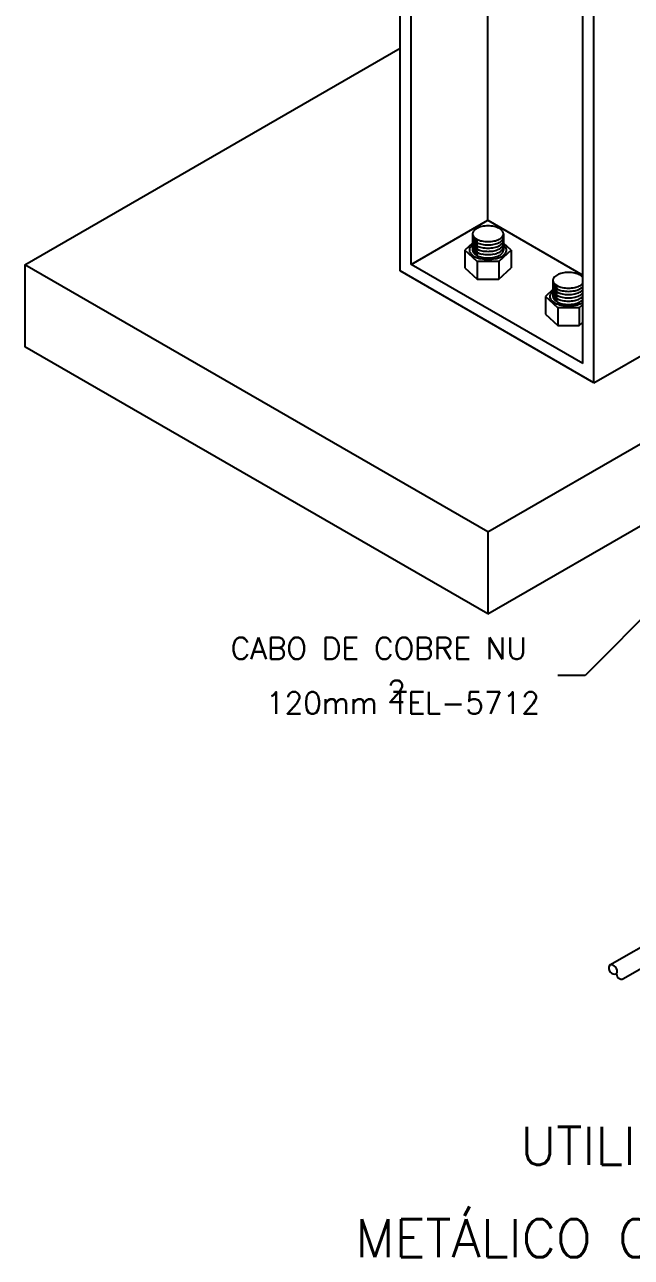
# Model space of a CAD drawing. Header units: millimetres. Extents: x -5284.5 to -5268.1, y -4645.5 to -4626.8.
# Drawn here: x -5284.47 to -5278.88, y -4645.48 to -4634.13 of the extents above; entities that cross this region are included whole.
import ezdxf
from ezdxf.enums import TextEntityAlignment as Align

# ---------------------------------------------------------------- set-up
doc = ezdxf.new("R2010")
doc.units = ezdxf.units.MM
doc.header["$LTSCALE"] = 10
doc.linetypes.add('DASHEDX2', pattern=[1.5, 1, -0.5])
doc.layers.add('Termotécnica', color=7, linetype='Continuous')
doc.styles.add('r140', font='romans.shx')
doc.styles.add('r80', font='romans.shx')

msp = doc.modelspace()

# ---------------------------------------------------------------- linework, layer by layer
at = {"layer": 'Termotécnica', "color": 2}
for p, q in [((-5280.204, -4635.934), (-5280.204, -4631.799)), ((-5281.011, -4636.4), (-5281.011, -4632.147)), ((-5280.909, -4636.342), (-5280.909, -4632.206)), ((-5279.33, -4637.253), (-5279.33, -4633.118)), ((-5279.228, -4637.43), (-5279.228, -4633.176)), ((-5284.466, -4636.343), (-5281.011, -4634.348)), ((-5280.909, -4636.342), (-5280.204, -4635.934)), ((-5280.204, -4635.934), (-5279.33, -4636.439)), ((-5280.347, -4636.058), (-5280.347, -4636.208)), ((-5280.06, -4636.058), (-5280.06, -4636.208)), ((-5280.347, -4636.144), (-5280.415, -4636.208)), ((-5280.302, -4636.314), (-5280.415, -4636.208)), ((-5280.415, -4636.208), (-5280.415, -4636.37)), ((-5279.991, -4636.208), (-5280.104, -4636.314)), ((-5279.991, -4636.208), (-5280.06, -4636.144)), ((-5279.991, -4636.208), (-5279.991, -4636.37)), ((-5284.466, -4636.343), (-5284.466, -4637.099)), ((-5280.206, -4638.802), (-5284.466, -4636.343)), ((-5279.33, -4637.253), (-5280.909, -4636.342)), ((-5280.104, -4636.314), (-5280.302, -4636.314)), ((-5280.302, -4636.314), (-5280.302, -4636.475)), ((-5280.104, -4636.314), (-5280.104, -4636.475)), ((-5279.228, -4637.43), (-5281.011, -4636.4)), ((-5280.415, -4636.37), (-5280.302, -4636.475)), ((-5280.302, -4636.475), (-5280.104, -4636.475)), ((-5280.104, -4636.475), (-5279.991, -4636.37)), ((-5279.606, -4636.571), (-5279.675, -4636.636)), ((-5279.606, -4636.486), (-5279.606, -4636.636)), ((-5279.675, -4636.636), (-5279.675, -4636.797)), ((-5279.562, -4636.741), (-5279.675, -4636.636)), ((-5279.675, -4636.797), (-5279.562, -4636.903)), ((-5279.562, -4636.741), (-5279.562, -4636.903)), ((-5279.364, -4636.741), (-5279.562, -4636.741)), ((-5279.333, -4636.713), (-5279.364, -4636.741)), ((-5279.364, -4636.741), (-5279.364, -4636.903)), ((-5279.562, -4636.903), (-5279.364, -4636.903)), ((-5279.364, -4636.903), (-5279.333, -4636.874)), ((-5279.228, -4637.43), (-5278.253, -4636.867)), ((-5280.206, -4639.558), (-5284.466, -4637.099)), ((-5280.206, -4638.802), (-5277.646, -4637.324)), ((-5280.206, -4639.558), (-5277.487, -4637.988)), ((-5277.412, -4638.211), (-5279.309, -4640.124)), ((-5280.206, -4638.802), (-5280.206, -4639.558)), ((-5279.309, -4640.124), (-5279.559, -4640.124))]:
    msp.add_line(p, q, dxfattribs=at)
at = {"layer": 'Termotécnica', "color": 1, "linetype": 'DASHEDX2'}
for p, q in [((-5279.082, -4642.789), (-5277.014, -4641.595)), ((-5278.956, -4642.914), (-5276.82, -4641.681))]:
    msp.add_line(p, q, dxfattribs=at)
at = {"layer": 'Termotécnica', "color": 2}
for centre, radius, start, end in [((-5280.258, -4636.1), 0.103, 116.5964, 140.3992), ((-5280.225, -4636.166), 0.178, 101.7165, 116.5964), ((-5280.203, -4636.272), 0.286, 90, 101.7165), ((-5280.203, -4636.272), 0.286, 78.2835, 90), ((-5280.181, -4636.166), 0.178, 63.4036, 78.2835), ((-5280.148, -4636.1), 0.103, 39.6008, 63.4036), ((-5280.308, -4636.058), 0.0382, 140.3992, 180), ((-5280.308, -4636.058), 0.0382, 180, 219.6008), ((-5280.258, -4636.017), 0.103, 219.6008, 243.4036), ((-5280.225, -4635.95), 0.178, 243.4036, 258.2835), ((-5280.203, -4635.844), 0.286, 258.2835, 270), ((-5280.203, -4635.844), 0.286, 270, 281.7165), ((-5280.181, -4635.95), 0.178, 281.7165, 296.5964), ((-5280.148, -4636.017), 0.103, 296.5964, 320.3992), ((-5280.098, -4636.058), 0.0382, 360, 39.6008), ((-5280.098, -4636.058), 0.0382, 320.3992, 0), ((-5280.329, -4636.208), 0.0455, 140.3992, 180), ((-5280.329, -4636.208), 0.0455, 180, 219.6008), ((-5280.269, -4636.258), 0.123, 129.1506, 140.3992), ((-5280.269, -4636.159), 0.123, 219.6008, 243.4036), ((-5280.308, -4636.208), 0.0382, 180, 219.6008), ((-5280.258, -4636.167), 0.103, 219.6008, 243.4036), ((-5280.148, -4636.167), 0.103, 296.5964, 320.3992), ((-5280.137, -4636.159), 0.123, 296.5964, 320.3992), ((-5280.098, -4636.208), 0.0382, 320.3992, 0), ((-5280.137, -4636.258), 0.123, 39.6008, 50.8494), ((-5280.078, -4636.208), 0.0455, 0, 39.6008), ((-5280.078, -4636.208), 0.0455, 320.3992, 360), ((-5280.229, -4636.08), 0.212, 243.4036, 258.2835), ((-5280.225, -4636.1), 0.178, 243.4036, 258.2835), ((-5280.203, -4635.953), 0.341, 258.2835, 270), ((-5280.203, -4635.994), 0.286, 258.2835, 270), ((-5280.203, -4635.994), 0.286, 270, 281.7165), ((-5280.203, -4635.953), 0.341, 270, 281.7165), ((-5280.181, -4636.1), 0.178, 281.7165, 296.5964), ((-5280.177, -4636.08), 0.212, 281.7165, 296.5964), ((-5279.568, -4636.486), 0.0382, 140.3992, 180), ((-5279.518, -4636.528), 0.103, 116.5964, 140.3992), ((-5279.485, -4636.594), 0.178, 101.7165, 116.5964), ((-5279.463, -4636.7), 0.286, 90, 101.7165), ((-5279.463, -4636.7), 0.286, 78.2835, 90), ((-5279.441, -4636.594), 0.178, 63.4036, 78.2835), ((-5279.407, -4636.528), 0.103, 43.5438, 63.4036), ((-5279.529, -4636.685), 0.123, 129.1506, 140.3992), ((-5279.568, -4636.486), 0.0382, 180, 219.6008), ((-5279.518, -4636.445), 0.103, 219.6008, 243.4036), ((-5279.485, -4636.378), 0.178, 243.4036, 258.2835), ((-5279.463, -4636.272), 0.286, 258.2835, 270), ((-5279.463, -4636.272), 0.286, 270, 281.7165), ((-5279.441, -4636.378), 0.178, 281.7165, 296.5964), ((-5279.407, -4636.445), 0.103, 296.5964, 316.4562), ((-5279.588, -4636.636), 0.0455, 140.3992, 180), ((-5279.588, -4636.636), 0.0455, 180, 219.6008), ((-5279.529, -4636.586), 0.123, 219.6008, 243.4036), ((-5279.568, -4636.636), 0.0382, 180, 219.6008), ((-5279.518, -4636.594), 0.103, 219.6008, 243.4036), ((-5279.489, -4636.507), 0.212, 243.4036, 258.2835), ((-5279.485, -4636.528), 0.178, 243.4036, 258.2835), ((-5279.463, -4636.422), 0.286, 258.2835, 270), ((-5279.463, -4636.422), 0.286, 270, 281.7165), ((-5279.441, -4636.528), 0.178, 281.7165, 296.5964), ((-5279.436, -4636.507), 0.212, 281.7165, 296.5964), ((-5279.407, -4636.594), 0.103, 296.5964, 316.4562), ((-5279.397, -4636.586), 0.123, 296.5964, 301.4457), ((-5279.463, -4636.381), 0.341, 258.2835, 270), ((-5279.463, -4636.381), 0.341, 270, 281.7165)]:
    msp.add_arc(centre, radius, start, end, dxfattribs=at)
at = {"layer": 'Termotécnica', "color": 1}
for centre, radius, start, end in [((-5280.308, -4636.072), 0.0382, 180, 219.6008), ((-5280.308, -4636.088), 0.0382, 180, 219.6008), ((-5280.308, -4636.103), 0.0382, 180, 219.6008), ((-5280.308, -4636.118), 0.0382, 180, 219.6008), ((-5280.308, -4636.118), 0.0382, 180, 219.6008), ((-5280.308, -4636.133), 0.0382, 180, 219.6008), ((-5280.258, -4636.03), 0.103, 219.6008, 243.4036), ((-5280.258, -4636.047), 0.103, 219.6008, 243.4036), ((-5280.258, -4636.062), 0.103, 219.6008, 243.4036), ((-5280.225, -4635.964), 0.178, 243.4036, 246.4633), ((-5280.225, -4635.98), 0.178, 243.4036, 258.2835), ((-5280.181, -4635.98), 0.178, 281.7165, 296.5964), ((-5280.148, -4636.047), 0.103, 296.5964, 320.3992), ((-5280.098, -4636.088), 0.0382, 320.3992, 0), ((-5280.098, -4636.118), 0.0382, 320.3992, 0), ((-5280.098, -4636.118), 0.0382, 320.3992, 0), ((-5280.308, -4636.148), 0.0382, 180, 219.6008), ((-5280.308, -4636.163), 0.0382, 180, 219.6008), ((-5280.308, -4636.178), 0.0382, 180, 219.6008), ((-5280.308, -4636.193), 0.0382, 180, 219.6008), ((-5280.258, -4636.077), 0.103, 219.6008, 243.4036), ((-5280.258, -4636.077), 0.103, 219.6008, 243.4036), ((-5280.258, -4636.092), 0.103, 219.6008, 243.4036), ((-5280.258, -4636.107), 0.103, 219.6008, 243.4036), ((-5280.258, -4636.122), 0.103, 219.6008, 243.4036), ((-5280.258, -4636.137), 0.103, 219.6008, 243.4036), ((-5280.258, -4636.152), 0.103, 219.6008, 243.4036), ((-5280.225, -4635.995), 0.178, 243.4036, 246.4633), ((-5280.225, -4636.01), 0.178, 243.4036, 258.2835), ((-5280.225, -4636.01), 0.178, 243.4036, 258.2835), ((-5280.225, -4636.025), 0.178, 243.4036, 246.4633), ((-5280.225, -4636.04), 0.178, 243.4036, 258.2835), ((-5280.225, -4636.055), 0.178, 243.4036, 246.4633), ((-5280.225, -4636.07), 0.178, 243.4036, 258.2835), ((-5280.225, -4636.085), 0.178, 243.4036, 246.4633), ((-5280.203, -4635.874), 0.286, 258.2835, 270), ((-5280.203, -4635.904), 0.286, 258.2835, 270), ((-5280.203, -4635.904), 0.286, 258.2835, 270), ((-5280.203, -4635.934), 0.286, 258.2835, 270), ((-5280.203, -4635.964), 0.286, 258.2835, 270), ((-5280.203, -4635.874), 0.286, 270, 281.7165), ((-5280.203, -4635.904), 0.286, 270, 281.7165), ((-5280.203, -4635.904), 0.286, 270, 281.7165), ((-5280.203, -4635.934), 0.286, 270, 281.7165), ((-5280.203, -4635.964), 0.286, 270, 281.7165), ((-5280.181, -4636.01), 0.178, 281.7165, 296.5964), ((-5280.181, -4636.01), 0.178, 281.7165, 296.5964), ((-5280.181, -4636.04), 0.178, 281.7165, 296.5964), ((-5280.181, -4636.07), 0.178, 281.7165, 296.5964), ((-5280.148, -4636.077), 0.103, 296.5964, 320.3992), ((-5280.148, -4636.077), 0.103, 296.5964, 320.3992), ((-5280.148, -4636.107), 0.103, 296.5964, 320.3992), ((-5280.148, -4636.137), 0.103, 296.5964, 320.3992), ((-5280.098, -4636.148), 0.0382, 320.3992, 0), ((-5280.098, -4636.178), 0.0382, 320.3992, 0), ((-5279.568, -4636.501), 0.0382, 180, 219.6008), ((-5279.568, -4636.516), 0.0382, 180, 219.6008), ((-5279.568, -4636.531), 0.0382, 180, 219.6008), ((-5279.568, -4636.545), 0.0382, 180, 219.6008), ((-5279.568, -4636.561), 0.0382, 180, 219.6008), ((-5279.568, -4636.576), 0.0382, 180, 219.6008), ((-5279.568, -4636.591), 0.0382, 180, 219.6008), ((-5279.518, -4636.46), 0.103, 219.6008, 243.3101), ((-5279.518, -4636.474), 0.103, 219.6008, 243.4036), ((-5279.518, -4636.489), 0.103, 219.6008, 243.3101), ((-5279.518, -4636.504), 0.103, 219.6008, 243.4036), ((-5279.518, -4636.52), 0.103, 219.6008, 243.3101), ((-5279.485, -4636.408), 0.178, 243.4036, 258.2835), ((-5279.463, -4636.302), 0.286, 258.2835, 270), ((-5279.463, -4636.302), 0.286, 270, 281.7165), ((-5279.441, -4636.408), 0.178, 281.7165, 296.5964), ((-5279.407, -4636.474), 0.103, 296.5964, 316.4562), ((-5279.407, -4636.504), 0.103, 296.5964, 316.4562), ((-5279.568, -4636.606), 0.0382, 180, 219.6008), ((-5279.568, -4636.62), 0.0382, 180, 219.6008), ((-5279.518, -4636.535), 0.103, 219.6008, 243.4036), ((-5279.518, -4636.549), 0.103, 219.6008, 243.3101), ((-5279.518, -4636.564), 0.103, 219.6008, 243.4036), ((-5279.518, -4636.579), 0.103, 219.6008, 243.3101), ((-5279.485, -4636.437), 0.178, 243.4036, 258.2835), ((-5279.485, -4636.468), 0.178, 243.4036, 258.2835), ((-5279.485, -4636.498), 0.178, 243.4036, 258.2835), ((-5279.463, -4636.331), 0.286, 258.2835, 270), ((-5279.463, -4636.362), 0.286, 258.2835, 270), ((-5279.463, -4636.392), 0.286, 258.2835, 270), ((-5279.463, -4636.331), 0.286, 270, 281.7165), ((-5279.463, -4636.362), 0.286, 270, 281.7165), ((-5279.463, -4636.392), 0.286, 270, 281.7165), ((-5279.441, -4636.437), 0.178, 281.7165, 296.5964), ((-5279.441, -4636.468), 0.178, 281.7165, 296.5964), ((-5279.441, -4636.498), 0.178, 281.7165, 296.5964), ((-5279.407, -4636.535), 0.103, 296.5964, 316.4562), ((-5279.407, -4636.564), 0.103, 296.5964, 316.4562), ((-5279.041, -4642.821), 0.0516, 142.1241, 295.6398), ((-5279.072, -4642.845), 0.0569, 339.0975, 99.8455), ((-5278.975, -4642.874), 0.0446, 157.9188, 295.4268)]:
    msp.add_arc(centre, radius, start, end, dxfattribs=at)

# ---------------------------------------------------------------- texts
at = {"layer": 'Termotécnica', "color": 2, "style": 'r80'}
for s, p in [('CABO DE COBRE NU', (-5282.571, -4639.974)), ('2', (-5281.13, -4640.37)), ('120mm TEL-5712', (-5282.246, -4640.476))]:
    msp.add_text(s, height=0.2, dxfattribs=at).set_placement(p)
at = {"layer": 'Termotécnica', "color": 5, "style": 'r140'}
for s, p in [(' UTILIZAÇÃO DO PILAR', (-5277.55, -4644.734)), (' METÁLICO COM DESCIDA NATURAL', (-5277.628, -4645.585))]:
    msp.add_text(s, height=0.35, dxfattribs=at).set_placement(p, align=Align.BOTTOM_CENTER)

doc.saveas('drawing.dxf')
